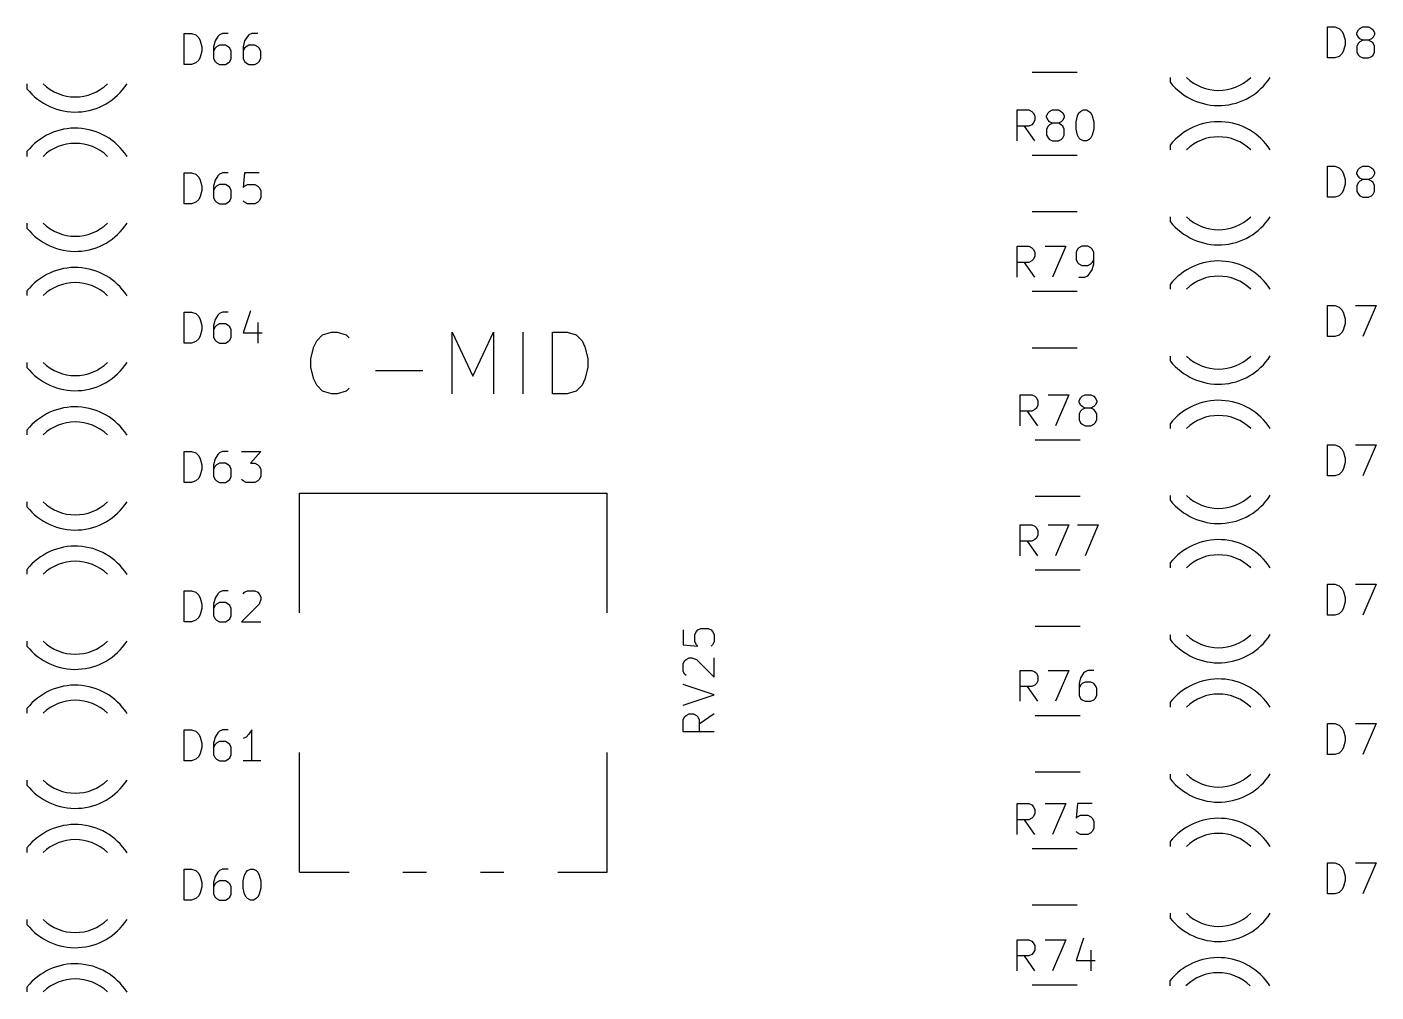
# Model space of a CAD drawing. Extents: x 119 to 479, y -311 to -46.
# Drawn here: x 303.23 to 346.82, y -146.42 to -115.25 of the extents above; entities that cross this region are included whole.
import ezdxf

# ---------------------------------------------------------------- set-up
doc = ezdxf.new("R2010")
doc.units = 0
doc.layers.add('BLACK', color=7, linetype='CONTINUOUS')

msp = doc.modelspace()

# ---------------------------------------------------------------- linework, layer by layer
at = {"layer": 'BLACK', "linetype": 'CONTINUOUS'}
for p, q in [((308.311, -116.462), (308.311, -115.462)), ((308.311, -115.462), (308.549, -115.462)), ((308.549, -115.462), (308.692, -115.51)), ((309.549, -115.462), (309.454, -115.51)), ((309.739, -115.462), (309.549, -115.462)), ((310.501, -115.462), (310.406, -115.51)), ((310.692, -115.462), (310.501, -115.462)), ((345.246, -116.252), (345.246, -115.252)), ((345.246, -115.252), (345.484, -115.252)), ((345.484, -115.252), (345.627, -115.3)), ((345.627, -115.3), (345.722, -115.395)), ((345.722, -115.395), (345.77, -115.49)), ((345.77, -115.49), (345.817, -115.681)), ((346.198, -115.443), (346.246, -115.348)), ((346.198, -115.49), (346.198, -115.443)), ((346.246, -115.586), (346.198, -115.49)), ((346.246, -115.348), (346.293, -115.3)), ((346.293, -115.3), (346.389, -115.252)), ((346.389, -115.252), (346.579, -115.252)), ((346.579, -115.252), (346.674, -115.3)), ((346.674, -115.3), (346.722, -115.348)), ((346.722, -115.348), (346.77, -115.443)), ((346.77, -115.49), (346.722, -115.586)), ((346.77, -115.443), (346.77, -115.49)), ((308.692, -115.51), (308.787, -115.605)), ((308.787, -115.605), (308.835, -115.7)), ((308.835, -115.7), (308.882, -115.891)), ((308.882, -115.891), (308.882, -116.034)), ((309.311, -115.7), (309.263, -115.891)), ((309.263, -115.891), (309.263, -116.272)), ((309.406, -115.558), (309.311, -115.7)), ((309.358, -115.891), (309.311, -115.939)), ((309.454, -115.843), (309.358, -115.891)), ((309.454, -115.51), (309.406, -115.558)), ((309.644, -115.843), (309.454, -115.843)), ((309.739, -115.891), (309.644, -115.843)), ((309.787, -115.939), (309.739, -115.891)), ((310.263, -115.7), (310.215, -115.891)), ((310.215, -115.891), (310.215, -116.272)), ((310.358, -115.558), (310.263, -115.7)), ((310.311, -115.891), (310.263, -115.939)), ((310.406, -115.843), (310.311, -115.891)), ((310.406, -115.51), (310.358, -115.558)), ((310.596, -115.843), (310.406, -115.843)), ((310.692, -115.891), (310.596, -115.843)), ((310.739, -115.939), (310.692, -115.891)), ((345.817, -115.824), (345.77, -116.014)), ((345.817, -115.681), (345.817, -115.824)), ((346.246, -115.776), (346.198, -115.871)), ((346.198, -115.871), (346.198, -116.062)), ((346.293, -115.633), (346.246, -115.586)), ((346.293, -115.729), (346.246, -115.776)), ((346.389, -115.681), (346.293, -115.633)), ((346.389, -115.681), (346.293, -115.729)), ((346.579, -115.681), (346.389, -115.681)), ((346.674, -115.633), (346.579, -115.681)), ((346.674, -115.729), (346.579, -115.681)), ((346.722, -115.586), (346.674, -115.633)), ((346.722, -115.776), (346.674, -115.729)), ((346.77, -115.871), (346.722, -115.776)), ((346.77, -116.062), (346.77, -115.871)), ((308.787, -116.32), (308.692, -116.415)), ((308.835, -116.224), (308.787, -116.32)), ((308.882, -116.034), (308.835, -116.224)), ((309.311, -115.939), (309.263, -116.034)), ((309.263, -116.272), (309.311, -116.367)), ((309.835, -116.034), (309.787, -115.939)), ((309.787, -116.367), (309.835, -116.272)), ((309.835, -116.272), (309.835, -116.034)), ((310.263, -115.939), (310.215, -116.034)), ((310.215, -116.272), (310.263, -116.367)), ((310.787, -116.034), (310.739, -115.939)), ((310.739, -116.367), (310.787, -116.272)), ((310.787, -116.272), (310.787, -116.034)), ((345.484, -116.252), (345.246, -116.252)), ((345.627, -116.205), (345.484, -116.252)), ((345.722, -116.11), (345.627, -116.205)), ((345.77, -116.014), (345.722, -116.11)), ((346.198, -116.062), (346.246, -116.157)), ((346.246, -116.157), (346.293, -116.205)), ((346.293, -116.205), (346.389, -116.252)), ((346.389, -116.252), (346.579, -116.252)), ((346.579, -116.252), (346.674, -116.205)), ((346.674, -116.205), (346.722, -116.157)), ((346.722, -116.157), (346.77, -116.062)), ((308.549, -116.462), (308.311, -116.462)), ((308.692, -116.415), (308.549, -116.462)), ((309.311, -116.367), (309.358, -116.415)), ((309.358, -116.415), (309.454, -116.462)), ((309.454, -116.462), (309.644, -116.462)), ((309.644, -116.462), (309.739, -116.415)), ((309.739, -116.415), (309.787, -116.367)), ((310.263, -116.367), (310.311, -116.415)), ((310.311, -116.415), (310.406, -116.462)), ((310.406, -116.462), (310.596, -116.462)), ((310.596, -116.462), (310.692, -116.415)), ((310.692, -116.415), (310.739, -116.367)), ((335.708, -116.71), (337.162, -116.71)), ((303.235, -117.09), (303.235, -117.246)), ((340.17, -116.88), (340.17, -117.036)), ((335.221, -118.932), (335.221, -117.932)), ((335.221, -117.932), (335.602, -117.932)), ((335.602, -117.932), (335.697, -117.98)), ((335.697, -117.98), (335.745, -118.028)), ((335.745, -118.028), (335.792, -118.123)), ((336.173, -118.123), (336.221, -118.028)), ((336.221, -118.028), (336.268, -117.98)), ((336.268, -117.98), (336.364, -117.932)), ((336.364, -117.932), (336.554, -117.932)), ((336.554, -117.932), (336.649, -117.98)), ((336.649, -117.98), (336.697, -118.028)), ((336.697, -118.028), (336.745, -118.123)), ((337.173, -118.123), (337.221, -118.028)), ((337.221, -118.028), (337.268, -117.98)), ((337.268, -117.98), (337.364, -117.932)), ((337.364, -117.932), (337.459, -117.932)), ((337.459, -117.932), (337.554, -117.98)), ((337.554, -117.98), (337.602, -118.028)), ((337.602, -118.028), (337.649, -118.123)), ((335.602, -118.456), (335.221, -118.456)), ((335.792, -118.932), (335.459, -118.456)), ((335.697, -118.409), (335.602, -118.456)), ((335.745, -118.361), (335.697, -118.409)), ((335.792, -118.266), (335.745, -118.361)), ((335.792, -118.123), (335.792, -118.266)), ((336.173, -118.17), (336.173, -118.123)), ((336.221, -118.266), (336.173, -118.17)), ((336.221, -118.456), (336.173, -118.551)), ((336.268, -118.313), (336.221, -118.266)), ((336.268, -118.409), (336.221, -118.456)), ((336.364, -118.361), (336.268, -118.313)), ((336.364, -118.361), (336.268, -118.409)), ((336.554, -118.361), (336.364, -118.361)), ((336.649, -118.313), (336.554, -118.361)), ((336.649, -118.409), (336.554, -118.361)), ((336.697, -118.266), (336.649, -118.313)), ((336.697, -118.456), (336.649, -118.409)), ((336.745, -118.17), (336.697, -118.266)), ((336.745, -118.551), (336.697, -118.456)), ((336.745, -118.123), (336.745, -118.17)), ((337.125, -118.313), (337.173, -118.123)), ((337.125, -118.551), (337.125, -118.313)), ((337.649, -118.123), (337.697, -118.313)), ((337.697, -118.313), (337.697, -118.551)), ((336.173, -118.551), (336.173, -118.742)), ((336.173, -118.742), (336.221, -118.837)), ((336.221, -118.837), (336.268, -118.885)), ((336.268, -118.885), (336.364, -118.932)), ((336.364, -118.932), (336.554, -118.932)), ((336.554, -118.932), (336.649, -118.885)), ((336.649, -118.885), (336.697, -118.837)), ((336.697, -118.837), (336.745, -118.742)), ((336.745, -118.742), (336.745, -118.551)), ((337.173, -118.742), (337.125, -118.551)), ((337.221, -118.837), (337.173, -118.742)), ((337.268, -118.885), (337.221, -118.837)), ((337.364, -118.932), (337.268, -118.885)), ((337.459, -118.932), (337.364, -118.932)), ((337.554, -118.885), (337.459, -118.932)), ((337.602, -118.837), (337.554, -118.885)), ((337.649, -118.742), (337.602, -118.837)), ((337.697, -118.551), (337.649, -118.742)), ((303.235, -119.274), (303.235, -119.43)), ((335.708, -119.39), (337.162, -119.39)), ((340.17, -119.064), (340.17, -119.22)), ((345.246, -120.752), (345.246, -119.752)), ((345.246, -119.752), (345.484, -119.752)), ((345.484, -119.752), (345.627, -119.8)), ((345.627, -119.8), (345.722, -119.895)), ((346.198, -119.943), (346.246, -119.848)), ((346.246, -119.848), (346.293, -119.8)), ((346.293, -119.8), (346.389, -119.752)), ((346.389, -119.752), (346.579, -119.752)), ((346.579, -119.752), (346.674, -119.8)), ((346.674, -119.8), (346.722, -119.848)), ((346.722, -119.848), (346.77, -119.943)), ((308.311, -120.962), (308.311, -119.962)), ((308.311, -119.962), (308.549, -119.962)), ((308.549, -119.962), (308.692, -120.01)), ((308.692, -120.01), (308.787, -120.105)), ((308.787, -120.105), (308.835, -120.2)), ((308.835, -120.2), (308.882, -120.391)), ((309.311, -120.2), (309.263, -120.391)), ((309.406, -120.058), (309.311, -120.2)), ((309.454, -120.01), (309.406, -120.058)), ((309.549, -119.962), (309.454, -120.01)), ((309.739, -119.962), (309.549, -119.962)), ((310.263, -119.962), (310.215, -120.439)), ((310.739, -119.962), (310.263, -119.962)), ((345.722, -119.895), (345.77, -119.99)), ((345.77, -119.99), (345.817, -120.181)), ((345.817, -120.181), (345.817, -120.324)), ((346.198, -119.99), (346.198, -119.943)), ((346.246, -120.086), (346.198, -119.99)), ((346.246, -120.276), (346.198, -120.371)), ((346.293, -120.133), (346.246, -120.086)), ((346.293, -120.229), (346.246, -120.276)), ((346.389, -120.181), (346.293, -120.133)), ((346.389, -120.181), (346.293, -120.229)), ((346.579, -120.181), (346.389, -120.181)), ((346.674, -120.133), (346.579, -120.181)), ((346.674, -120.229), (346.579, -120.181)), ((346.722, -120.086), (346.674, -120.133)), ((346.722, -120.276), (346.674, -120.229)), ((346.77, -119.99), (346.722, -120.086)), ((346.77, -120.371), (346.722, -120.276)), ((346.77, -119.943), (346.77, -119.99)), ((308.882, -120.534), (308.835, -120.724)), ((308.882, -120.391), (308.882, -120.534)), ((309.263, -120.391), (309.263, -120.772)), ((309.311, -120.439), (309.263, -120.534)), ((309.358, -120.391), (309.311, -120.439)), ((309.454, -120.343), (309.358, -120.391)), ((309.644, -120.343), (309.454, -120.343)), ((309.739, -120.391), (309.644, -120.343)), ((309.787, -120.439), (309.739, -120.391)), ((309.835, -120.534), (309.787, -120.439)), ((309.835, -120.772), (309.835, -120.534)), ((310.215, -120.439), (310.263, -120.391)), ((310.263, -120.391), (310.358, -120.343)), ((310.358, -120.343), (310.596, -120.343)), ((310.596, -120.343), (310.692, -120.391)), ((310.692, -120.391), (310.739, -120.439)), ((310.739, -120.439), (310.787, -120.534)), ((310.787, -120.534), (310.787, -120.772)), ((345.627, -120.705), (345.484, -120.752)), ((345.722, -120.61), (345.627, -120.705)), ((345.77, -120.514), (345.722, -120.61)), ((345.817, -120.324), (345.77, -120.514)), ((346.198, -120.371), (346.198, -120.562)), ((346.198, -120.562), (346.246, -120.657)), ((346.246, -120.657), (346.293, -120.705)), ((346.293, -120.705), (346.389, -120.752)), ((346.579, -120.752), (346.674, -120.705)), ((346.674, -120.705), (346.722, -120.657)), ((346.722, -120.657), (346.77, -120.562)), ((346.77, -120.562), (346.77, -120.371)), ((308.549, -120.962), (308.311, -120.962)), ((308.692, -120.915), (308.549, -120.962)), ((308.787, -120.82), (308.692, -120.915)), ((308.835, -120.724), (308.787, -120.82)), ((309.263, -120.772), (309.311, -120.867)), ((309.311, -120.867), (309.358, -120.915)), ((309.358, -120.915), (309.454, -120.962)), ((309.454, -120.962), (309.644, -120.962)), ((309.644, -120.962), (309.739, -120.915)), ((309.739, -120.915), (309.787, -120.867)), ((309.787, -120.867), (309.835, -120.772)), ((310.263, -120.915), (310.215, -120.867)), ((310.358, -120.962), (310.263, -120.915)), ((310.596, -120.962), (310.358, -120.962)), ((310.692, -120.915), (310.596, -120.962)), ((310.739, -120.867), (310.692, -120.915)), ((310.787, -120.772), (310.739, -120.867)), ((345.484, -120.752), (345.246, -120.752)), ((346.389, -120.752), (346.579, -120.752)), ((303.235, -121.59), (303.235, -121.746)), ((335.708, -121.21), (337.162, -121.21)), ((340.17, -121.38), (340.17, -121.536)), ((335.221, -123.332), (335.221, -122.332)), ((335.221, -122.332), (335.602, -122.332)), ((335.602, -122.332), (335.697, -122.38)), ((335.697, -122.38), (335.745, -122.428)), ((335.745, -122.428), (335.792, -122.523)), ((336.125, -122.332), (336.792, -122.332)), ((336.792, -122.332), (336.364, -123.332)), ((337.173, -122.428), (337.125, -122.523)), ((337.221, -122.38), (337.173, -122.428)), ((337.316, -122.332), (337.221, -122.38)), ((337.506, -122.332), (337.316, -122.332)), ((337.602, -122.38), (337.506, -122.332)), ((337.649, -122.428), (337.602, -122.38)), ((337.697, -122.523), (337.649, -122.428)), ((335.602, -122.856), (335.221, -122.856)), ((335.792, -123.332), (335.459, -122.856)), ((335.697, -122.809), (335.602, -122.856)), ((335.745, -122.761), (335.697, -122.809)), ((335.792, -122.666), (335.745, -122.761)), ((335.792, -122.523), (335.792, -122.666)), ((337.125, -122.523), (337.125, -122.761)), ((337.125, -122.761), (337.173, -122.856)), ((337.173, -122.856), (337.221, -122.904)), ((337.602, -122.904), (337.649, -122.856)), ((337.649, -122.856), (337.697, -122.761)), ((337.697, -122.904), (337.697, -122.523)), ((337.221, -122.904), (337.316, -122.951)), ((337.221, -123.332), (337.411, -123.332)), ((337.316, -122.951), (337.506, -122.951)), ((337.411, -123.332), (337.506, -123.285)), ((337.506, -122.951), (337.602, -122.904)), ((337.506, -123.285), (337.554, -123.237)), ((337.554, -123.237), (337.649, -123.094)), ((337.649, -123.094), (337.697, -122.904)), ((340.17, -123.564), (340.17, -123.72)), ((303.235, -123.774), (303.235, -123.93)), ((335.708, -123.79), (337.162, -123.79)), ((308.311, -125.462), (308.311, -124.462)), ((308.311, -124.462), (308.549, -124.462)), ((308.549, -124.462), (308.692, -124.51)), ((308.692, -124.51), (308.787, -124.605)), ((308.787, -124.605), (308.835, -124.7)), ((309.406, -124.558), (309.311, -124.7)), ((309.454, -124.51), (309.406, -124.558)), ((309.549, -124.462), (309.454, -124.51)), ((309.739, -124.462), (309.549, -124.462)), ((310.454, -124.415), (310.215, -125.129)), ((345.246, -125.252), (345.246, -124.252)), ((345.246, -124.252), (345.484, -124.252)), ((345.484, -124.252), (345.627, -124.3)), ((345.627, -124.3), (345.722, -124.395)), ((345.722, -124.395), (345.77, -124.49)), ((345.77, -124.49), (345.817, -124.681)), ((346.15, -124.252), (346.817, -124.252)), ((346.817, -124.252), (346.389, -125.252)), ((308.835, -124.7), (308.882, -124.891)), ((308.882, -125.034), (308.835, -125.224)), ((308.882, -124.891), (308.882, -125.034)), ((309.311, -124.7), (309.263, -124.891)), ((309.263, -124.891), (309.263, -125.272)), ((309.311, -124.939), (309.263, -125.034)), ((309.358, -124.891), (309.311, -124.939)), ((309.454, -124.843), (309.358, -124.891)), ((309.644, -124.843), (309.454, -124.843)), ((309.739, -124.891), (309.644, -124.843)), ((309.787, -124.939), (309.739, -124.891)), ((309.835, -125.034), (309.787, -124.939)), ((309.835, -125.272), (309.835, -125.034)), ((310.692, -124.796), (310.692, -125.462)), ((345.77, -125.014), (345.722, -125.11)), ((345.817, -124.824), (345.77, -125.014)), ((345.817, -124.681), (345.817, -124.824)), ((308.549, -125.462), (308.311, -125.462)), ((308.692, -125.415), (308.549, -125.462)), ((308.787, -125.32), (308.692, -125.415)), ((308.835, -125.224), (308.787, -125.32)), ((309.263, -125.272), (309.311, -125.367)), ((309.311, -125.367), (309.358, -125.415)), ((309.358, -125.415), (309.454, -125.462)), ((309.454, -125.462), (309.644, -125.462)), ((309.644, -125.462), (309.739, -125.415)), ((309.739, -125.415), (309.787, -125.367)), ((309.787, -125.367), (309.835, -125.272)), ((310.215, -125.129), (310.835, -125.129)), ((312.499, -125.581), (312.594, -125.39)), ((312.594, -125.39), (312.785, -125.2)), ((312.785, -125.2), (313.07, -125.105)), ((313.07, -125.105), (313.261, -125.105)), ((313.261, -125.105), (313.547, -125.2)), ((313.547, -125.2), (313.642, -125.295)), ((316.975, -127.105), (316.975, -125.105)), ((316.975, -125.105), (317.642, -126.533)), ((317.642, -126.533), (318.309, -125.105)), ((318.309, -125.105), (318.309, -127.105)), ((319.261, -127.105), (319.261, -125.105)), ((320.213, -127.105), (320.213, -125.105)), ((320.213, -125.105), (320.69, -125.105)), ((320.69, -125.105), (320.975, -125.2)), ((320.975, -125.2), (321.166, -125.39)), ((321.166, -125.39), (321.261, -125.581)), ((345.484, -125.252), (345.246, -125.252)), ((345.627, -125.205), (345.484, -125.252)), ((345.722, -125.11), (345.627, -125.205)), ((312.404, -125.962), (312.499, -125.581)), ((321.261, -125.581), (321.356, -125.962)), ((335.708, -125.61), (337.162, -125.61)), ((340.17, -125.88), (340.17, -126.036)), ((303.235, -126.09), (303.235, -126.246)), ((312.404, -126.248), (312.404, -125.962)), ((312.499, -126.629), (312.404, -126.248)), ((314.499, -126.343), (316.023, -126.343)), ((321.356, -126.248), (321.261, -126.629)), ((321.356, -125.962), (321.356, -126.248)), ((312.594, -126.819), (312.499, -126.629)), ((312.785, -127.01), (312.594, -126.819)), ((321.166, -126.819), (320.975, -127.01)), ((321.261, -126.629), (321.166, -126.819)), ((313.07, -127.105), (312.785, -127.01)), ((313.261, -127.105), (313.07, -127.105)), ((313.547, -127.01), (313.261, -127.105)), ((313.642, -126.914), (313.547, -127.01)), ((320.69, -127.105), (320.213, -127.105)), ((320.975, -127.01), (320.69, -127.105)), ((335.321, -128.132), (335.321, -127.132)), ((335.321, -127.132), (335.702, -127.132)), ((335.702, -127.132), (335.797, -127.18)), ((335.797, -127.18), (335.845, -127.228)), ((335.845, -127.228), (335.892, -127.323)), ((336.225, -127.132), (336.892, -127.132)), ((336.892, -127.132), (336.464, -128.132)), ((337.225, -127.323), (337.273, -127.228)), ((337.273, -127.228), (337.321, -127.18)), ((337.321, -127.18), (337.416, -127.132)), ((337.416, -127.132), (337.606, -127.132)), ((337.606, -127.132), (337.702, -127.18)), ((337.702, -127.18), (337.749, -127.228)), ((337.749, -127.228), (337.797, -127.323)), ((335.702, -127.656), (335.321, -127.656)), ((335.892, -128.132), (335.559, -127.656)), ((335.797, -127.609), (335.702, -127.656)), ((335.845, -127.561), (335.797, -127.609)), ((335.892, -127.466), (335.845, -127.561)), ((335.892, -127.323), (335.892, -127.466)), ((337.225, -127.37), (337.225, -127.323)), ((337.273, -127.466), (337.225, -127.37)), ((337.273, -127.656), (337.225, -127.751)), ((337.321, -127.513), (337.273, -127.466)), ((337.321, -127.609), (337.273, -127.656)), ((337.416, -127.561), (337.321, -127.513)), ((337.416, -127.561), (337.321, -127.609)), ((337.606, -127.561), (337.416, -127.561)), ((337.702, -127.513), (337.606, -127.561)), ((337.702, -127.609), (337.606, -127.561)), ((337.749, -127.466), (337.702, -127.513)), ((337.749, -127.656), (337.702, -127.609)), ((337.797, -127.37), (337.749, -127.466)), ((337.797, -127.751), (337.749, -127.656)), ((337.797, -127.323), (337.797, -127.37)), ((337.225, -127.751), (337.225, -127.942)), ((337.225, -127.942), (337.273, -128.037)), ((337.273, -128.037), (337.321, -128.085)), ((337.321, -128.085), (337.416, -128.132)), ((337.606, -128.132), (337.702, -128.085)), ((337.702, -128.085), (337.749, -128.037)), ((337.749, -128.037), (337.797, -127.942)), ((337.797, -127.942), (337.797, -127.751)), ((340.17, -128.064), (340.17, -128.22)), ((303.235, -128.274), (303.235, -128.43)), ((337.416, -128.132), (337.606, -128.132)), ((308.311, -129.962), (308.311, -128.962)), ((308.311, -128.962), (308.549, -128.962)), ((308.549, -128.962), (308.692, -129.01)), ((309.549, -128.962), (309.454, -129.01)), ((309.739, -128.962), (309.549, -128.962)), ((310.168, -128.962), (310.787, -128.962)), ((310.787, -128.962), (310.454, -129.343)), ((335.808, -128.59), (337.262, -128.59)), ((345.246, -129.752), (345.246, -128.752)), ((345.246, -128.752), (345.484, -128.752)), ((345.484, -128.752), (345.627, -128.8)), ((345.627, -128.8), (345.722, -128.895)), ((345.722, -128.895), (345.77, -128.99)), ((345.77, -128.99), (345.817, -129.181)), ((346.15, -128.752), (346.817, -128.752)), ((346.817, -128.752), (346.389, -129.752)), ((308.692, -129.01), (308.787, -129.105)), ((308.787, -129.105), (308.835, -129.2)), ((308.835, -129.2), (308.882, -129.391)), ((308.882, -129.391), (308.882, -129.534)), ((309.311, -129.2), (309.263, -129.391)), ((309.263, -129.391), (309.263, -129.772)), ((309.406, -129.058), (309.311, -129.2)), ((309.358, -129.391), (309.311, -129.439)), ((309.454, -129.343), (309.358, -129.391)), ((309.454, -129.01), (309.406, -129.058)), ((309.644, -129.343), (309.454, -129.343)), ((309.739, -129.391), (309.644, -129.343)), ((309.787, -129.439), (309.739, -129.391)), ((310.454, -129.343), (310.596, -129.343)), ((310.596, -129.343), (310.692, -129.391)), ((310.692, -129.391), (310.739, -129.439)), ((345.817, -129.324), (345.77, -129.514)), ((345.817, -129.181), (345.817, -129.324)), ((308.787, -129.82), (308.692, -129.915)), ((308.835, -129.724), (308.787, -129.82)), ((308.882, -129.534), (308.835, -129.724)), ((309.311, -129.439), (309.263, -129.534)), ((309.263, -129.772), (309.311, -129.867)), ((309.311, -129.867), (309.358, -129.915)), ((309.739, -129.915), (309.787, -129.867)), ((309.835, -129.534), (309.787, -129.439)), ((309.787, -129.867), (309.835, -129.772)), ((309.835, -129.772), (309.835, -129.534)), ((310.215, -129.915), (310.168, -129.867)), ((310.739, -129.867), (310.692, -129.915)), ((310.739, -129.439), (310.787, -129.534)), ((310.787, -129.772), (310.739, -129.867)), ((310.787, -129.534), (310.787, -129.772)), ((345.484, -129.752), (345.246, -129.752)), ((345.627, -129.705), (345.484, -129.752)), ((345.722, -129.61), (345.627, -129.705)), ((345.77, -129.514), (345.722, -129.61)), ((308.549, -129.962), (308.311, -129.962)), ((308.692, -129.915), (308.549, -129.962)), ((309.358, -129.915), (309.454, -129.962)), ((309.454, -129.962), (309.644, -129.962)), ((309.644, -129.962), (309.739, -129.915)), ((310.311, -129.962), (310.215, -129.915)), ((310.596, -129.962), (310.311, -129.962)), ((310.692, -129.915), (310.596, -129.962)), ((312.04, -134.175), (312.04, -130.31)), ((312.04, -130.31), (321.98, -130.31)), ((321.98, -134.175), (321.98, -130.31)), ((303.235, -130.59), (303.235, -130.746)), ((335.808, -130.41), (337.262, -130.41)), ((340.17, -130.38), (340.17, -130.536)), ((335.321, -132.332), (335.321, -131.332)), ((335.321, -131.332), (335.702, -131.332)), ((335.702, -131.332), (335.797, -131.38)), ((335.797, -131.38), (335.845, -131.428)), ((335.845, -131.428), (335.892, -131.523)), ((335.892, -131.523), (335.892, -131.666)), ((336.225, -131.332), (336.892, -131.332)), ((336.892, -131.332), (336.464, -132.332)), ((337.178, -131.332), (337.845, -131.332)), ((337.845, -131.332), (337.416, -132.332)), ((335.702, -131.856), (335.321, -131.856)), ((335.892, -132.332), (335.559, -131.856)), ((335.797, -131.809), (335.702, -131.856)), ((335.845, -131.761), (335.797, -131.809)), ((335.892, -131.666), (335.845, -131.761)), ((303.235, -132.774), (303.235, -132.93)), ((335.808, -132.79), (337.262, -132.79)), ((340.17, -132.564), (340.17, -132.72)), ((345.246, -134.252), (345.246, -133.252)), ((345.246, -133.252), (345.484, -133.252)), ((345.484, -133.252), (345.627, -133.3)), ((345.627, -133.3), (345.722, -133.395)), ((346.15, -133.252), (346.817, -133.252)), ((346.817, -133.252), (346.389, -134.252)), ((308.311, -134.462), (308.311, -133.462)), ((308.311, -133.462), (308.549, -133.462)), ((308.549, -133.462), (308.692, -133.51)), ((308.692, -133.51), (308.787, -133.605)), ((308.787, -133.605), (308.835, -133.7)), ((308.835, -133.7), (308.882, -133.891)), ((309.311, -133.7), (309.263, -133.891)), ((309.406, -133.558), (309.311, -133.7)), ((309.454, -133.51), (309.406, -133.558)), ((309.549, -133.462), (309.454, -133.51)), ((309.739, -133.462), (309.549, -133.462)), ((310.215, -133.558), (310.263, -133.51)), ((310.263, -133.51), (310.358, -133.462)), ((310.358, -133.462), (310.596, -133.462)), ((310.596, -133.462), (310.692, -133.51)), ((310.692, -133.51), (310.739, -133.558)), ((310.739, -133.558), (310.787, -133.653)), ((310.787, -133.748), (310.739, -133.891)), ((310.787, -133.653), (310.787, -133.748)), ((345.722, -133.395), (345.77, -133.49)), ((345.77, -133.49), (345.817, -133.681)), ((345.817, -133.681), (345.817, -133.824)), ((308.835, -134.224), (308.787, -134.32)), ((308.882, -134.034), (308.835, -134.224)), ((308.882, -133.891), (308.882, -134.034)), ((309.263, -133.891), (309.263, -134.272)), ((309.311, -133.939), (309.263, -134.034)), ((309.358, -133.891), (309.311, -133.939)), ((309.454, -133.843), (309.358, -133.891)), ((309.644, -133.843), (309.454, -133.843)), ((309.739, -133.891), (309.644, -133.843)), ((309.787, -133.939), (309.739, -133.891)), ((309.835, -134.034), (309.787, -133.939)), ((309.835, -134.272), (309.835, -134.034)), ((310.739, -133.891), (310.168, -134.462)), ((345.627, -134.205), (345.484, -134.252)), ((345.722, -134.11), (345.627, -134.205)), ((345.77, -134.014), (345.722, -134.11)), ((345.817, -133.824), (345.77, -134.014)), ((308.549, -134.462), (308.311, -134.462)), ((308.692, -134.415), (308.549, -134.462)), ((308.787, -134.32), (308.692, -134.415)), ((309.263, -134.272), (309.311, -134.367)), ((309.311, -134.367), (309.358, -134.415)), ((309.358, -134.415), (309.454, -134.462)), ((309.454, -134.462), (309.644, -134.462)), ((309.644, -134.462), (309.739, -134.415)), ((309.739, -134.415), (309.787, -134.367)), ((309.787, -134.367), (309.835, -134.272)), ((310.168, -134.462), (310.787, -134.462)), ((335.808, -134.61), (337.262, -134.61)), ((345.484, -134.252), (345.246, -134.252)), ((303.235, -135.09), (303.235, -135.246)), ((324.432, -134.727), (324.432, -135.203)), ((324.813, -134.87), (324.861, -134.775)), ((324.813, -135.108), (324.813, -134.87)), ((324.861, -134.775), (324.909, -134.727)), ((324.909, -134.727), (325.004, -134.68)), ((325.004, -134.68), (325.242, -134.68)), ((325.242, -134.68), (325.337, -134.727)), ((325.337, -134.727), (325.385, -134.775)), ((325.385, -134.775), (325.432, -134.87)), ((325.432, -134.87), (325.432, -135.108)), ((340.17, -134.88), (340.17, -135.036)), ((324.432, -135.203), (324.909, -135.251)), ((324.861, -135.203), (324.813, -135.108)), ((324.909, -135.251), (324.861, -135.203)), ((325.385, -135.203), (325.337, -135.251)), ((325.432, -135.108), (325.385, -135.203)), ((324.432, -135.822), (324.48, -135.727)), ((324.432, -136.06), (324.432, -135.822)), ((324.48, -135.727), (324.528, -135.68)), ((324.528, -135.68), (324.623, -135.632)), ((324.623, -135.632), (324.718, -135.632)), ((324.718, -135.632), (324.861, -135.68)), ((324.861, -135.68), (325.432, -136.251)), ((325.432, -136.251), (325.432, -135.632)), ((324.48, -136.156), (324.432, -136.06)), ((324.528, -136.203), (324.48, -136.156)), ((335.321, -137.032), (335.321, -136.032)), ((335.321, -136.032), (335.702, -136.032)), ((335.702, -136.032), (335.797, -136.08)), ((335.797, -136.08), (335.845, -136.128)), ((335.845, -136.128), (335.892, -136.223)), ((335.892, -136.366), (335.845, -136.461)), ((335.892, -136.223), (335.892, -136.366)), ((336.225, -136.032), (336.892, -136.032)), ((336.892, -136.032), (336.464, -137.032)), ((337.273, -136.27), (337.225, -136.461)), ((337.368, -136.128), (337.273, -136.27)), ((337.416, -136.08), (337.368, -136.128)), ((337.511, -136.032), (337.416, -136.08)), ((337.702, -136.032), (337.511, -136.032)), ((325.432, -136.822), (324.432, -136.489)), ((324.432, -137.156), (325.432, -136.822)), ((335.702, -136.556), (335.321, -136.556)), ((335.892, -137.032), (335.559, -136.556)), ((335.797, -136.509), (335.702, -136.556)), ((335.845, -136.461), (335.797, -136.509)), ((337.225, -136.461), (337.225, -136.842)), ((337.273, -136.509), (337.225, -136.604)), ((337.225, -136.842), (337.273, -136.937)), ((337.321, -136.461), (337.273, -136.509)), ((337.416, -136.413), (337.321, -136.461)), ((337.606, -136.413), (337.416, -136.413)), ((337.702, -136.461), (337.606, -136.413)), ((337.749, -136.509), (337.702, -136.461)), ((337.797, -136.604), (337.749, -136.509)), ((337.749, -136.937), (337.797, -136.842)), ((337.797, -136.842), (337.797, -136.604)), ((303.235, -137.264), (303.235, -137.42)), ((337.273, -136.937), (337.321, -136.985)), ((337.321, -136.985), (337.416, -137.032)), ((337.416, -137.032), (337.606, -137.032)), ((337.606, -137.032), (337.702, -136.985)), ((337.702, -136.985), (337.749, -136.937)), ((340.17, -137.064), (340.17, -137.22)), ((324.432, -137.632), (324.48, -137.537)), ((324.432, -138.013), (324.432, -137.632)), ((324.48, -137.537), (324.528, -137.489)), ((324.528, -137.489), (324.623, -137.441)), ((324.623, -137.441), (324.766, -137.441)), ((324.766, -137.441), (324.861, -137.489)), ((324.861, -137.489), (324.909, -137.537)), ((324.909, -137.537), (324.956, -137.632)), ((325.432, -137.441), (324.956, -137.775)), ((324.956, -137.632), (324.956, -138.013)), ((335.808, -137.49), (337.262, -137.49)), ((308.311, -138.952), (308.311, -137.952)), ((308.311, -137.952), (308.549, -137.952)), ((308.549, -137.952), (308.692, -138)), ((308.692, -138), (308.787, -138.095)), ((308.787, -138.095), (308.835, -138.19)), ((309.406, -138.048), (309.311, -138.19)), ((309.454, -138), (309.406, -138.048)), ((309.549, -137.952), (309.454, -138)), ((309.739, -137.952), (309.549, -137.952)), ((310.406, -138.095), (310.311, -138.19)), ((310.501, -137.952), (310.406, -138.095)), ((310.501, -138.952), (310.501, -137.952)), ((325.432, -138.013), (324.432, -138.013)), ((345.246, -138.752), (345.246, -137.752)), ((345.246, -137.752), (345.484, -137.752)), ((345.484, -137.752), (345.627, -137.8)), ((345.627, -137.8), (345.722, -137.895)), ((345.722, -137.895), (345.77, -137.99)), ((345.77, -137.99), (345.817, -138.181)), ((346.15, -137.752), (346.817, -137.752)), ((346.817, -137.752), (346.389, -138.752)), ((308.835, -138.19), (308.882, -138.381)), ((308.882, -138.524), (308.835, -138.714)), ((308.882, -138.381), (308.882, -138.524)), ((309.311, -138.19), (309.263, -138.381)), ((309.263, -138.381), (309.263, -138.762)), ((309.311, -138.429), (309.263, -138.524)), ((309.358, -138.381), (309.311, -138.429)), ((309.454, -138.333), (309.358, -138.381)), ((309.644, -138.333), (309.454, -138.333)), ((309.739, -138.381), (309.644, -138.333)), ((309.787, -138.429), (309.739, -138.381)), ((309.835, -138.524), (309.787, -138.429)), ((309.835, -138.762), (309.835, -138.524)), ((310.311, -138.19), (310.215, -138.238)), ((345.77, -138.514), (345.722, -138.61)), ((345.817, -138.324), (345.77, -138.514)), ((345.817, -138.181), (345.817, -138.324)), ((308.549, -138.952), (308.311, -138.952)), ((308.692, -138.905), (308.549, -138.952)), ((308.787, -138.81), (308.692, -138.905)), ((308.835, -138.714), (308.787, -138.81)), ((309.263, -138.762), (309.311, -138.857)), ((309.311, -138.857), (309.358, -138.905)), ((309.358, -138.905), (309.454, -138.952)), ((309.454, -138.952), (309.644, -138.952)), ((309.644, -138.952), (309.739, -138.905)), ((309.739, -138.905), (309.787, -138.857)), ((309.787, -138.857), (309.835, -138.762)), ((310.787, -138.952), (310.215, -138.952)), ((312.04, -142.55), (312.04, -138.685)), ((321.98, -142.55), (321.98, -138.685)), ((345.484, -138.752), (345.246, -138.752)), ((345.627, -138.705), (345.484, -138.752)), ((345.722, -138.61), (345.627, -138.705)), ((335.808, -139.31), (337.262, -139.31)), ((340.17, -139.38), (340.17, -139.536)), ((303.235, -139.58), (303.235, -139.736)), ((335.221, -141.332), (335.221, -140.332)), ((335.221, -140.332), (335.602, -140.332)), ((335.602, -140.332), (335.697, -140.38)), ((336.125, -140.332), (336.792, -140.332)), ((336.792, -140.332), (336.364, -141.332)), ((337.173, -140.332), (337.125, -140.809)), ((337.649, -140.332), (337.173, -140.332)), ((335.697, -140.38), (335.745, -140.428)), ((335.745, -140.761), (335.697, -140.809)), ((335.745, -140.428), (335.792, -140.523)), ((335.792, -140.666), (335.745, -140.761)), ((335.792, -140.523), (335.792, -140.666)), ((337.125, -140.809), (337.173, -140.761)), ((337.173, -140.761), (337.268, -140.713)), ((337.268, -140.713), (337.506, -140.713)), ((337.506, -140.713), (337.602, -140.761)), ((337.602, -140.761), (337.649, -140.809)), ((335.602, -140.856), (335.221, -140.856)), ((335.792, -141.332), (335.459, -140.856)), ((335.697, -140.809), (335.602, -140.856)), ((337.649, -140.809), (337.697, -140.904)), ((337.697, -141.142), (337.649, -141.237)), ((337.697, -140.904), (337.697, -141.142)), ((337.173, -141.285), (337.125, -141.237)), ((337.268, -141.332), (337.173, -141.285)), ((337.506, -141.332), (337.268, -141.332)), ((337.602, -141.285), (337.506, -141.332)), ((337.649, -141.237), (337.602, -141.285)), ((340.17, -141.564), (340.17, -141.72)), ((303.235, -141.764), (303.235, -141.92)), ((335.708, -141.79), (337.162, -141.79)), ((308.311, -143.452), (308.311, -142.452)), ((308.311, -142.452), (308.549, -142.452)), ((308.549, -142.452), (308.692, -142.5)), ((308.692, -142.5), (308.787, -142.595)), ((309.454, -142.5), (309.406, -142.548)), ((309.549, -142.452), (309.454, -142.5)), ((309.739, -142.452), (309.549, -142.452)), ((310.311, -142.548), (310.358, -142.5)), ((310.358, -142.5), (310.454, -142.452)), ((310.454, -142.452), (310.549, -142.452)), ((310.549, -142.452), (310.644, -142.5)), ((310.644, -142.5), (310.692, -142.548)), ((345.246, -143.252), (345.246, -142.252)), ((345.246, -142.252), (345.484, -142.252)), ((345.484, -142.252), (345.627, -142.3)), ((345.627, -142.3), (345.722, -142.395)), ((345.722, -142.395), (345.77, -142.49)), ((345.77, -142.49), (345.817, -142.681)), ((346.15, -142.252), (346.817, -142.252)), ((346.817, -142.252), (346.389, -143.252)), ((308.787, -142.595), (308.835, -142.69)), ((308.835, -142.69), (308.882, -142.881)), ((308.882, -142.881), (308.882, -143.024)), ((309.311, -142.69), (309.263, -142.881)), ((309.263, -142.881), (309.263, -143.262)), ((309.311, -142.929), (309.263, -143.024)), ((309.406, -142.548), (309.311, -142.69)), ((309.358, -142.881), (309.311, -142.929)), ((309.454, -142.833), (309.358, -142.881)), ((309.644, -142.833), (309.454, -142.833)), ((309.739, -142.881), (309.644, -142.833)), ((309.787, -142.929), (309.739, -142.881)), ((309.835, -143.024), (309.787, -142.929)), ((310.215, -142.833), (310.263, -142.643)), ((310.215, -143.071), (310.215, -142.833)), ((310.263, -142.643), (310.311, -142.548)), ((310.692, -142.548), (310.739, -142.643)), ((310.739, -142.643), (310.787, -142.833)), ((310.787, -142.833), (310.787, -143.071)), ((312.04, -142.55), (313.639, -142.55)), ((315.381, -142.55), (316.14, -142.55)), ((317.881, -142.55), (318.64, -142.55)), ((320.38, -142.55), (321.98, -142.55)), ((345.817, -142.824), (345.77, -143.014)), ((345.817, -142.681), (345.817, -142.824)), ((308.787, -143.31), (308.692, -143.405)), ((308.835, -143.214), (308.787, -143.31)), ((308.882, -143.024), (308.835, -143.214)), ((309.263, -143.262), (309.311, -143.357)), ((309.311, -143.357), (309.358, -143.405)), ((309.739, -143.405), (309.787, -143.357)), ((309.787, -143.357), (309.835, -143.262)), ((309.835, -143.262), (309.835, -143.024)), ((310.263, -143.262), (310.215, -143.071)), ((310.311, -143.357), (310.263, -143.262)), ((310.358, -143.405), (310.311, -143.357)), ((310.692, -143.357), (310.644, -143.405)), ((310.739, -143.262), (310.692, -143.357)), ((310.787, -143.071), (310.739, -143.262)), ((345.484, -143.252), (345.246, -143.252)), ((345.627, -143.205), (345.484, -143.252)), ((345.722, -143.11), (345.627, -143.205)), ((345.77, -143.014), (345.722, -143.11)), ((308.549, -143.452), (308.311, -143.452)), ((308.692, -143.405), (308.549, -143.452)), ((309.358, -143.405), (309.454, -143.452)), ((309.454, -143.452), (309.644, -143.452)), ((309.644, -143.452), (309.739, -143.405)), ((310.454, -143.452), (310.358, -143.405)), ((310.549, -143.452), (310.454, -143.452)), ((310.644, -143.405), (310.549, -143.452)), ((335.708, -143.61), (337.162, -143.61)), ((303.235, -144.08), (303.235, -144.236)), ((340.17, -143.88), (340.17, -144.036)), ((337.364, -144.685), (337.125, -145.399)), ((335.221, -145.732), (335.221, -144.732)), ((335.221, -144.732), (335.602, -144.732)), ((335.602, -144.732), (335.697, -144.78)), ((335.697, -144.78), (335.745, -144.828)), ((335.745, -144.828), (335.792, -144.923)), ((335.792, -145.066), (335.745, -145.161)), ((335.792, -144.923), (335.792, -145.066)), ((336.125, -144.732), (336.792, -144.732)), ((336.792, -144.732), (336.364, -145.732)), ((337.602, -145.066), (337.602, -145.732)), ((335.602, -145.256), (335.221, -145.256)), ((335.792, -145.732), (335.459, -145.256)), ((335.697, -145.209), (335.602, -145.256)), ((335.745, -145.161), (335.697, -145.209)), ((337.125, -145.399), (337.745, -145.399)), ((303.235, -146.264), (303.235, -146.42)), ((335.708, -146.19), (337.162, -146.19)), ((340.155, -146.064), (340.155, -146.22))]:
    msp.add_line(p, q, dxfattribs=at)
at = {"layer": 'BLACK'}
for centre, radius, start, end in [((304.795, -116.01), 1.99, -141.621, -32.8209), ((304.795, -116.01), 1.5, -133.946, -46.0455), ((341.73, -115.8), 1.99, -141.621, -32.8209), ((341.73, -115.8), 1.5, -133.946, -46.0455), ((304.795, -120.51), 1.99, 32.8209, 141.621), ((341.73, -120.3), 1.99, 32.8209, 141.621), ((341.73, -120.3), 1.5, 46.0455, 133.946), ((304.795, -120.51), 1.5, 46.0455, 133.946), ((304.795, -120.51), 1.99, -141.621, -32.8209), ((304.795, -120.51), 1.5, -133.946, -46.0455), ((341.73, -120.3), 1.99, -141.621, -32.8209), ((341.73, -120.3), 1.5, -133.946, -46.0455), ((341.73, -124.8), 1.99, 32.8209, 141.621), ((304.795, -125.01), 1.99, 32.8209, 141.621), ((341.73, -124.8), 1.5, 46.0455, 133.946), ((304.795, -125.01), 1.5, 46.0455, 133.946), ((341.73, -124.8), 1.99, -141.621, -32.8209), ((341.73, -124.8), 1.5, -133.946, -46.0455), ((304.795, -125.01), 1.99, -141.621, -32.8209), ((304.795, -125.01), 1.5, -133.946, -46.0455), ((304.795, -129.51), 1.99, 32.8209, 141.621), ((341.73, -129.3), 1.99, 32.8209, 141.621), ((304.795, -129.51), 1.5, 46.0455, 133.946), ((341.73, -129.3), 1.5, 46.0455, 133.946), ((304.795, -129.51), 1.99, -141.621, -32.8209), ((304.795, -129.51), 1.5, -133.946, -46.0455), ((341.73, -129.3), 1.99, -141.621, -32.8209), ((341.73, -129.3), 1.5, -133.946, -46.0455), ((304.795, -134.01), 1.99, 32.8209, 141.621), ((341.73, -133.8), 1.99, 32.8209, 141.621), ((341.73, -133.8), 1.5, 46.0455, 133.946), ((304.795, -134.01), 1.5, 46.0455, 133.946), ((304.795, -134.01), 1.99, -141.621, -32.8209), ((304.795, -134.01), 1.5, -133.946, -46.0455), ((341.73, -133.8), 1.99, -141.621, -32.8209), ((341.73, -133.8), 1.5, -133.946, -46.0455), ((341.73, -138.3), 1.99, 32.8209, 141.621), ((304.795, -138.5), 1.99, 32.8209, 141.621), ((341.73, -138.3), 1.5, 46.0455, 133.946), ((304.795, -138.5), 1.5, 46.0455, 133.946), ((341.73, -138.3), 1.99, -141.621, -32.8209), ((341.73, -138.3), 1.5, -133.946, -46.0455), ((304.795, -138.5), 1.99, -141.621, -32.8209), ((304.795, -138.5), 1.5, -133.946, -46.0455), ((304.795, -143), 1.99, 32.8209, 141.621), ((341.73, -142.8), 1.99, 32.8209, 141.621), ((304.795, -143), 1.5, 46.0455, 133.946), ((341.73, -142.8), 1.5, 46.0455, 133.946), ((304.795, -143), 1.99, -141.621, -32.8209), ((304.795, -143), 1.5, -133.946, -46.0455), ((341.73, -142.8), 1.99, -141.621, -32.8209), ((341.73, -142.8), 1.5, -133.946, -46.0455), ((304.795, -147.5), 1.99, 32.8209, 141.621), ((341.715, -147.3), 1.99, 32.8209, 141.621), ((341.715, -147.3), 1.5, 46.0455, 133.946), ((304.795, -147.5), 1.5, 46.0455, 133.946)]:
    msp.add_arc(centre, radius, start, end, dxfattribs=at)

doc.saveas('drawing.dxf')
